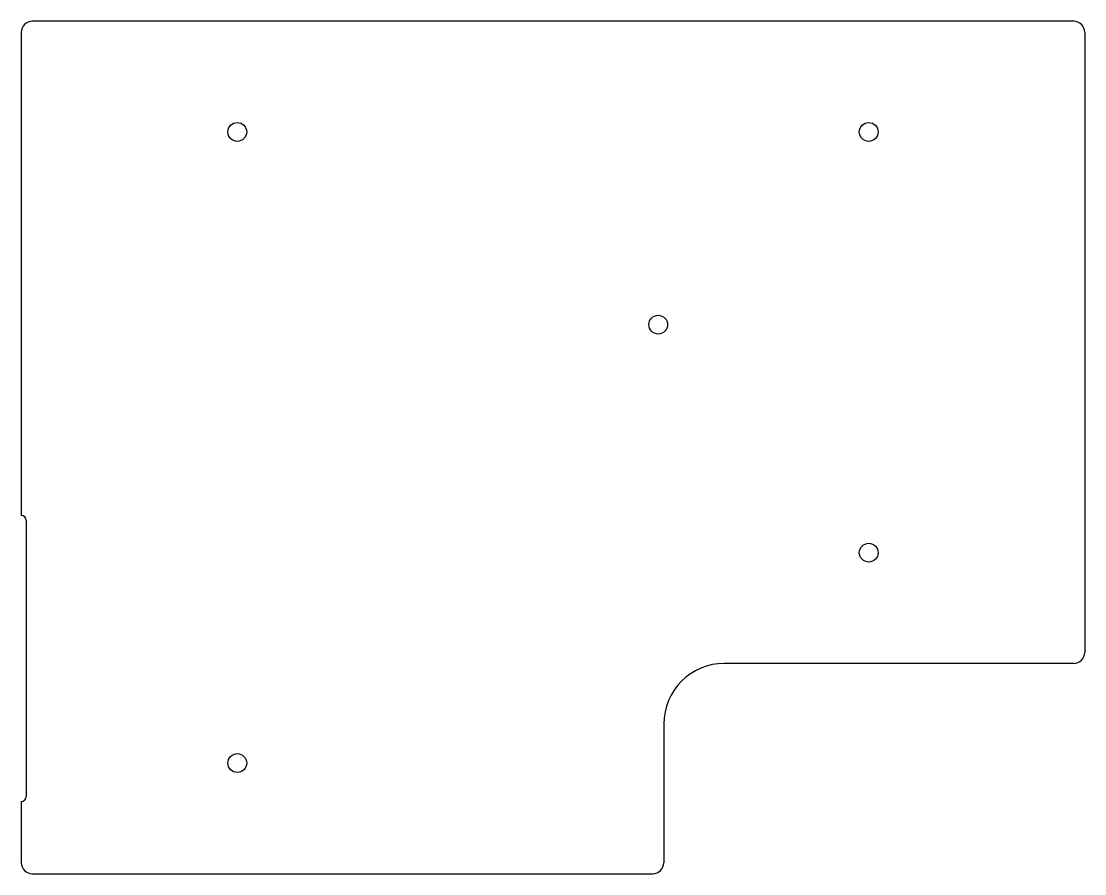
# Model space of a CAD drawing. Extents: x 146.7 to 243, y -76.7 to 0.5.
import ezdxf

# ---------------------------------------------------------------- set-up
doc = ezdxf.new("R2010")
doc.units = 0
doc.layers.add('VISIBLE', color=7, linetype='CONTINUOUS')

msp = doc.modelspace()

# ---------------------------------------------------------------- linework, layer by layer
at = {"layer": 'VISIBLE'}
for p, q in [((242, 0.5), (147.75, 0.5)), ((146.75, -0.5), (146.75, -44.25)), ((243, -0.5), (243, -56.65)), ((147.2, -44.7), (147.2, -69.7)), ((242, -57.65), (210.4, -57.65)), ((204.9, -63.15), (204.9, -75.7)), ((146.75, -70.15), (146.75, -75.7)), ((147.75, -76.7), (203.9, -76.7))]:
    msp.add_line(p, q, dxfattribs=at)
for centre in [(166.3, -9.525), (223.45, -9.525), (204.4, -26.975), (223.45, -47.625), (166.3, -66.675)]:
    msp.add_circle(centre, 0.85, dxfattribs=at)
for centre, radius, start, end in [((147.75, -0.5), 1, 90, 180), ((242, -0.5), 1, 0, 90), ((146.75, -44.7), 0.45, 0, 90), ((242, -56.65), 1, 270, 0), ((210.4, -63.15), 5.5, 90, 180), ((146.75, -69.7), 0.45, 270, 0), ((147.75, -75.7), 1, 180, 270), ((203.9, -75.7), 1, 270, 0)]:
    msp.add_arc(centre, radius, start, end, dxfattribs=at)

doc.saveas('drawing.dxf')
